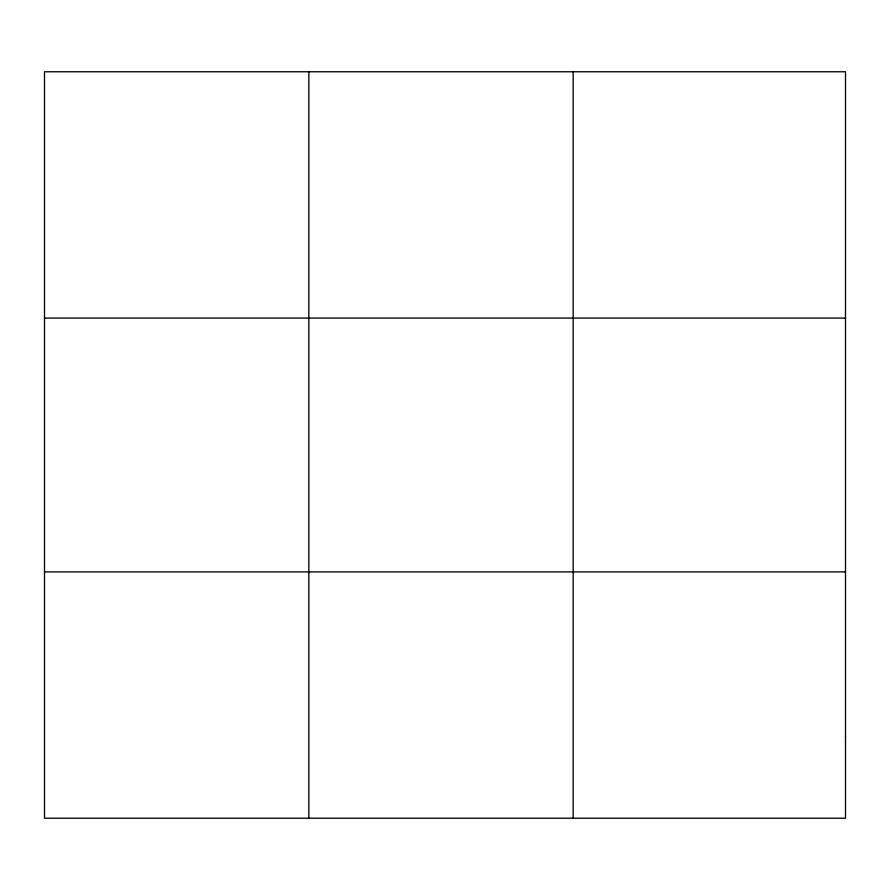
<?xml version="1.0" encoding="UTF-8"?>
<svg xmlns="http://www.w3.org/2000/svg" width="890" height="890" viewBox="0 0 890 890"><rect width="100%" height="100%" fill="white"/><g stroke="black" fill="none" stroke-linecap="round" stroke-linejoin="round"><path stroke-width="1.33" d="M308.83 71.767L308.83 818.233M573.16 71.767L573.16 818.233M44.5 318.097L845.5 318.097M44.5 571.903L845.5 571.903M845.5 736.119L845.5 818.233L44.5 818.233L44.5 71.767L845.5 71.767L845.5 736.119"/></g></svg>
